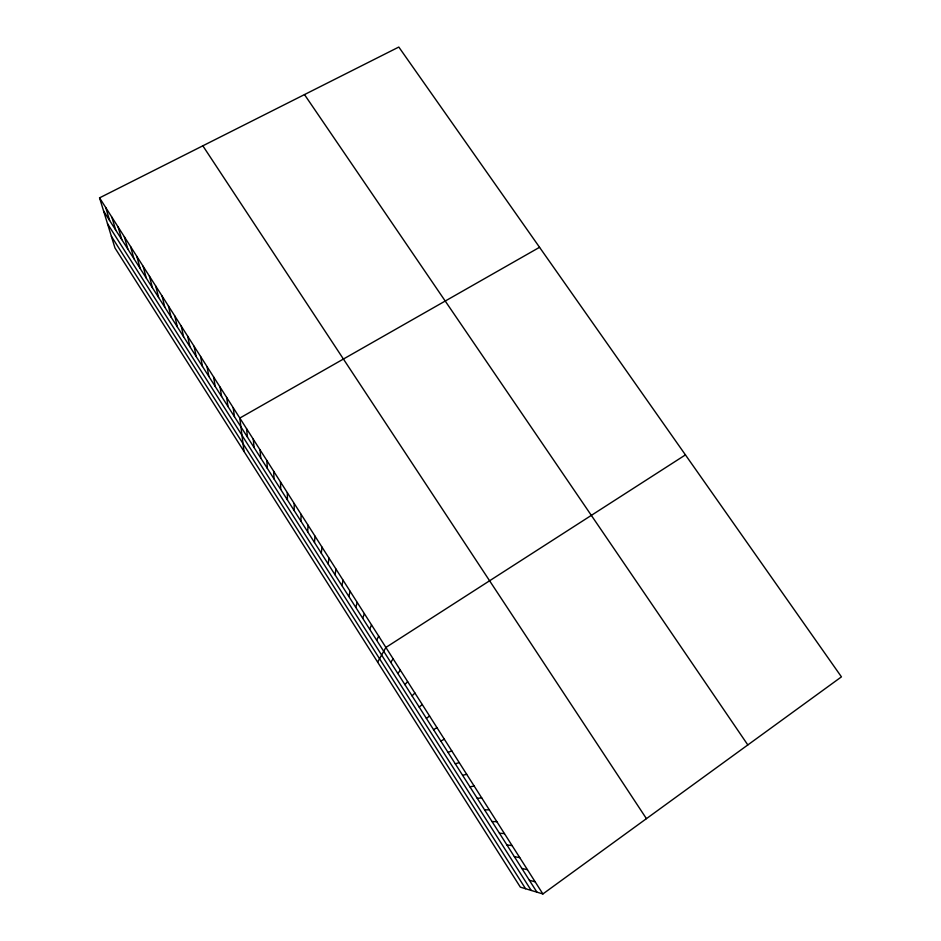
<?xml version="1.0" encoding="UTF-8"?>
<svg xmlns="http://www.w3.org/2000/svg" width="941" height="941" viewBox="0 0 941 941"><rect width="100%" height="100%" fill="white"/><g stroke="black" fill="none" stroke-linecap="round" stroke-linejoin="round"><path stroke-width="1.41" d="M294.145 510.528L294.239 503.541M300.897 521.138L301.144 514.386M307.683 531.794L308.072 525.266M314.47 542.475L315.023 536.194M321.293 553.202L322.01 547.144M328.138 563.953L329.009 558.142M335.008 574.751L336.031 569.164M341.889 585.573L343.077 580.232M348.805 596.441L350.158 591.336M355.745 607.333L357.251 602.487M362.697 618.272L364.367 613.661M369.684 629.247L371.519 624.883M376.682 640.256L378.682 636.14M377.635 662.123L385.881 647.443L685.436 454.891M390.762 662.393L393.103 658.771M397.843 673.509L400.348 670.145M404.936 684.672L407.618 681.566M412.064 695.87L414.91 693.011M419.204 707.103L422.227 704.503M426.379 718.371L429.567 716.042M542.886 893.95L841.442 676.861L398.808 47.05L99.558 197.857L114.967 247.977L520.349 887.151L542.886 893.95L99.558 197.857M433.578 729.687L436.942 727.616M539.546 247.307L239.802 418.075L244.013 451.445M440.788 741.026L444.34 739.226M448.034 752.424L451.762 750.883M455.303 763.845L459.208 762.575M462.596 775.313L466.677 774.302M469.924 786.817L474.182 786.076M477.263 798.356L481.71 797.897M484.639 809.942L489.261 809.754M492.025 821.564L496.836 821.658M499.448 833.232L504.447 833.597M506.893 844.936L512.08 845.583M514.362 856.675L519.738 857.616M521.867 868.461L527.43 869.684M529.383 880.294L535.135 881.799M304.484 94.582L747.824 744.943M202.844 145.808L646.432 818.658M103.592 210.996L536.935 892.15M107.509 223.723L531.206 890.421M111.379 236.285L525.572 888.727M105.721 207.538L109.638 220.488M111.897 217.253L115.696 230.016M118.107 226.993L121.765 239.567M124.33 236.756L127.87 249.142M130.564 246.566L133.975 258.751M136.833 256.399L140.115 268.397M143.114 266.256L146.267 278.065M149.419 276.148L152.442 287.77M155.736 286.076L158.629 297.509M162.075 296.039L164.84 307.26M168.439 306.025L171.074 317.058M174.826 316.047L177.32 326.88M181.225 326.104L183.589 336.737M187.659 336.196L189.882 346.617M194.105 346.312L196.187 356.533M200.562 356.463L202.515 366.484M207.055 366.649L208.867 376.459M213.56 376.87L215.23 386.48M220.088 387.116L221.617 396.514M226.64 397.408L228.028 406.594M233.203 407.724L234.462 416.698M246.53 428.637L247.483 437.177M253.27 439.224L254.094 447.551M260.045 449.857L260.716 457.961M266.832 460.525L267.35 468.406M273.655 471.229L274.019 478.887M280.489 481.957L280.712 489.402M287.358 492.731L287.417 499.942"/></g></svg>
